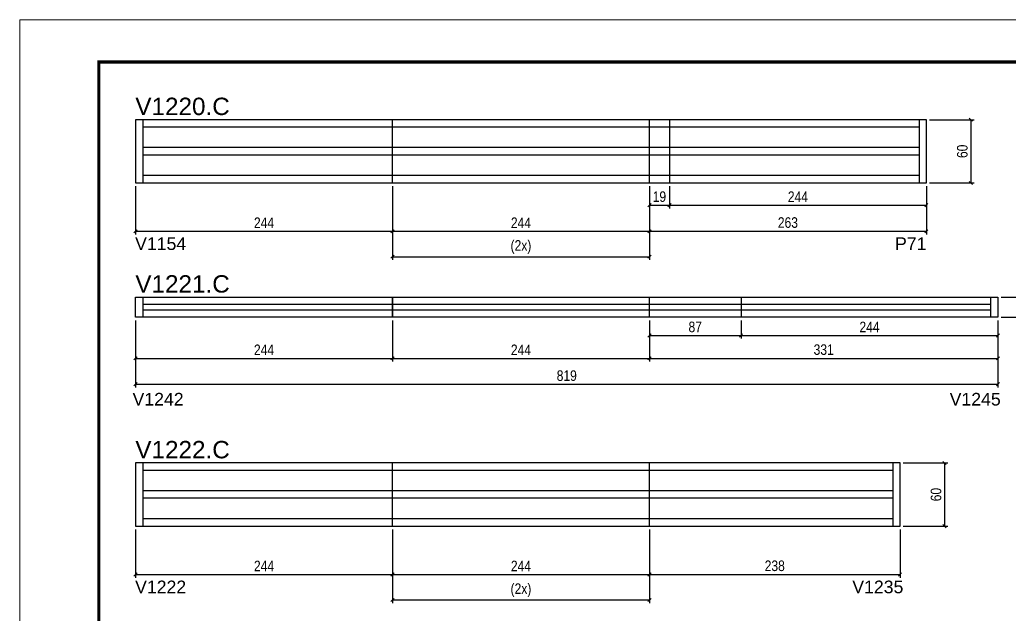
# Model space of a CAD drawing. Extents: x 1959 to 8212, y 239 to 4735.
# Drawn here: x 5142 to 6082, y 3022 to 3587 of the extents above; entities that cross this region are included whole.
import ezdxf

# ---------------------------------------------------------------- set-up
doc = ezdxf.new("R2010")
doc.units = 0
doc.linetypes.add('DASHED', pattern=[0.75, 0.5, -0.25])
for name, color, linetype in [('5', 5, 'Continuous'), ('COTA', 241, 'Continuous'), ('NOMENCLATURA', 7, 'Continuous'), ('Painéis', 200, 'Continuous'), ('SARR_2.2x7', 40, 'Continuous')]:
    doc.layers.add(name, color=color, linetype=linetype)
doc.layers.add('Folhas', color=255, linetype='Continuous', lineweight=9)
doc.layers.add('SARRAFO DE PRESSAO', color=251, linetype='DASHED', lineweight=9)
doc.styles.add('COTA TECNICA', font='techl___.ttf', dxfattribs={"height": 10})
doc.styles.add('COTA TECNICA-50', font='techl___.ttf', dxfattribs={"height": 10})
doc.styles.get("Standard").update_dxf_attribs({"font": 'arial.ttf'})
doc.dimstyles.new('COTA PAINEL-50', dxfattribs={"dimtxt": 10, "dimasz": 3, "dimexe": 3, "dimexo": 3, "dimgap": 3, "dimtad": 1, "dimdec": 1, "dimzin": 12, "dimdsep": 46, "dimtxsty": 'COTA TECNICA-50', "dimblk1": 'OBLIQUE', "dimblk2": 'OBLIQUE', "dimsah": 1, "dimcen": 0.9, "dimclrd": 4, "dimclre": 4, "dimclrt": 240, "dimadec": 1, "dimazin": 3, "dimtfac": 1, "dimtdec": 1, "dimtmove": 0, "dimatfit": 3, "dimfxl": 1, "dimtolj": 1, "dimtzin": 12, "dimarcsym": 0})
doc.dimstyles.new('PAINEL', dxfattribs={"dimtxt": 10, "dimasz": 3, "dimexe": 3, "dimexo": 3, "dimgap": 3, "dimtad": 1, "dimdec": 1, "dimzin": 12, "dimdsep": 46, "dimtxsty": 'COTA TECNICA', "dimblk1": 'OBLIQUE', "dimblk2": 'OBLIQUE', "dimsah": 1, "dimcen": 0.9, "dimclrd": 4, "dimclre": 4, "dimclrt": 240, "dimadec": 1, "dimazin": 3, "dimtfac": 1, "dimtdec": 1, "dimtmove": 0, "dimatfit": 3, "dimfxl": 1, "dimtolj": 1, "dimtzin": 12, "dimarcsym": 0})

# ---------------------------------------------------------------- blocks, each defined once
blk = doc.blocks.new('9999999999')
at = {"layer": 'Folhas'}
blk.add_lwpolyline([(98138.98, 34190.21), (99623.98, 34190.21), (99623.98, 35240.21), (98138.98, 35240.21)], close=True, dxfattribs=at)
at = {"layer": 'Folhas', "color": 30, "const_width": 3}
blk.add_lwpolyline([(98213.98, 34230.21), (99583.98, 34230.21), (99583.98, 35200.21), (98213.98, 35200.21)], close=True, dxfattribs=at)
blk = doc.blocks.new('_Oblique')
at = {"color": 0, "linetype": 'ByBlock', "lineweight": -2}
blk.add_line((-0.5, -0.5), (0.5, 0.5), dxfattribs=at)
blk = doc.blocks.new('*D387')
at = {"layer": 'COTA', "color": 4, "linetype": 'ByBlock', "lineweight": -2, "transparency": 16777216}
for p, q in [((5252.19, 3301.26), (5252.19, 3262.29)), ((5496.19, 3301.26), (5496.19, 3262.29)), ((5252.19, 3265.29), (5496.19, 3265.29))]:
    blk.add_line(p, q, dxfattribs=at)
at = {"layer": 'Defpoints', "color": 0, "linetype": 'ByBlock', "transparency": 16777216}
for p in [(5252.19, 3304.26), (5496.19, 3304.26), (5496.19, 3265.29)]:
    blk.add_point(p, dxfattribs=at)
at = {"layer": 'COTA', "color": 4, "linetype": 'ByBlock', "lineweight": -2, "transparency": 16777216, "xscale": 3, "yscale": 3, "zscale": 3, "rotation": 180}
blk.add_blockref('_Oblique', (5252.19, 3265.29), dxfattribs=at)
at = {"layer": 'COTA', "color": 4, "linetype": 'ByBlock', "lineweight": -2, "transparency": 16777216, "xscale": 3, "yscale": 3, "zscale": 3}
blk.add_blockref('_Oblique', (5496.19, 3265.29), dxfattribs=at)
at = {"layer": 'COTA', "color": 240, "linetype": 'ByBlock', "transparency": 16777216, "insert": (5374.19, 3273.36), "char_height": 10, "attachment_point": 5, "style": 'COTA TECNICA-50'}
blk.add_mtext('\\A1;244', dxfattribs=at)
blk = doc.blocks.new('*D388')
at = {"layer": 'COTA', "color": 4, "linetype": 'ByBlock', "lineweight": -2, "transparency": 16777216}
for p, q in [((5496.19, 3301.26), (5496.19, 3262.29)), ((5740.19, 3301.26), (5740.19, 3262.29)), ((5496.19, 3265.29), (5740.19, 3265.29))]:
    blk.add_line(p, q, dxfattribs=at)
at = {"layer": 'Defpoints', "color": 0, "linetype": 'ByBlock', "transparency": 16777216}
for p in [(5496.19, 3304.26), (5740.19, 3304.26), (5740.19, 3265.29)]:
    blk.add_point(p, dxfattribs=at)
at = {"layer": 'COTA', "color": 4, "linetype": 'ByBlock', "lineweight": -2, "transparency": 16777216, "xscale": 3, "yscale": 3, "zscale": 3, "rotation": 180}
blk.add_blockref('_Oblique', (5496.19, 3265.29), dxfattribs=at)
at = {"layer": 'COTA', "color": 4, "linetype": 'ByBlock', "lineweight": -2, "transparency": 16777216, "xscale": 3, "yscale": 3, "zscale": 3}
blk.add_blockref('_Oblique', (5740.19, 3265.29), dxfattribs=at)
at = {"layer": 'COTA', "color": 240, "linetype": 'ByBlock', "transparency": 16777216, "insert": (5618.19, 3273.36), "char_height": 10, "attachment_point": 5, "style": 'COTA TECNICA-50'}
blk.add_mtext('\\A1;244', dxfattribs=at)
blk = doc.blocks.new('*D389')
at = {"layer": 'COTA', "color": 4, "lineweight": -2, "transparency": 16777216}
for p, q in [((5252.19, 3301.26), (5252.19, 3237.71)), ((6071.19, 3301.26), (6071.19, 3237.71)), ((5252.19, 3240.71), (6071.19, 3240.71))]:
    blk.add_line(p, q, dxfattribs=at)
at = {"layer": 'Defpoints', "color": 0, "transparency": 16777216}
for p in [(5252.19, 3304.26), (6071.19, 3304.26), (6071.19, 3240.71)]:
    blk.add_point(p, dxfattribs=at)
at = {"layer": 'COTA', "color": 4, "lineweight": -2, "transparency": 16777216, "xscale": 3, "yscale": 3, "zscale": 3, "rotation": 180}
blk.add_blockref('_Oblique', (5252.19, 3240.71), dxfattribs=at)
at = {"layer": 'COTA', "color": 4, "lineweight": -2, "transparency": 16777216, "xscale": 3, "yscale": 3, "zscale": 3}
blk.add_blockref('_Oblique', (6071.19, 3240.71), dxfattribs=at)
at = {"layer": 'COTA', "color": 240, "transparency": 16777216, "insert": (5661.69, 3248.81), "char_height": 10, "attachment_point": 5, "style": 'COTA TECNICA'}
blk.add_mtext('\\A1;819', dxfattribs=at)
blk = doc.blocks.new('*D390')
at = {"layer": 'COTA', "color": 4, "lineweight": -2, "transparency": 16777216}
for p, q in [((5740.19, 3301.26), (5740.19, 3262.29)), ((6071.19, 3301.26), (6071.19, 3262.29)), ((5740.19, 3265.29), (6071.19, 3265.29))]:
    blk.add_line(p, q, dxfattribs=at)
at = {"layer": 'Defpoints', "color": 0, "transparency": 16777216}
for p in [(5740.19, 3304.26), (6071.19, 3304.26), (6071.19, 3265.29)]:
    blk.add_point(p, dxfattribs=at)
at = {"layer": 'COTA', "color": 4, "lineweight": -2, "transparency": 16777216, "xscale": 3, "yscale": 3, "zscale": 3, "rotation": 180}
blk.add_blockref('_Oblique', (5740.19, 3265.29), dxfattribs=at)
at = {"layer": 'COTA', "color": 4, "lineweight": -2, "transparency": 16777216, "xscale": 3, "yscale": 3, "zscale": 3}
blk.add_blockref('_Oblique', (6071.19, 3265.29), dxfattribs=at)
at = {"layer": 'COTA', "color": 240, "transparency": 16777216, "insert": (5905.69, 3273.51), "char_height": 10, "attachment_point": 5, "style": 'COTA TECNICA'}
blk.add_mtext('\\A1;331', dxfattribs=at)
blk = doc.blocks.new('*D386')
at = {"layer": 'COTA', "color": 4, "lineweight": -2, "transparency": 16777216}
for p, q in [((6074.19, 3323.26), (6112.68, 3323.26)), ((6109.68, 3323.26), (6109.68, 3304.26)), ((6074.19, 3304.26), (6112.68, 3304.26))]:
    blk.add_line(p, q, dxfattribs=at)
at = {"layer": 'Defpoints', "color": 0, "transparency": 16777216}
for p in [(6071.19, 3323.26), (6071.19, 3304.26), (6109.68, 3304.26)]:
    blk.add_point(p, dxfattribs=at)
at = {"layer": 'COTA', "color": 4, "lineweight": -2, "transparency": 16777216, "xscale": 3, "yscale": 3, "zscale": 3}
for p, rotation in [((6109.68, 3323.26), 90), ((6109.68, 3304.26), 270)]:
    blk.add_blockref('_Oblique', p, dxfattribs=dict(at, rotation=rotation))
at = {"layer": 'COTA', "color": 240, "transparency": 16777216, "insert": (6101.6, 3313.76), "char_height": 10, "attachment_point": 5, "rotation": 90, "style": 'COTA TECNICA'}
blk.add_mtext('\\A1;19', dxfattribs=at)
blk = doc.blocks.new('*D391')
at = {"layer": 'COTA', "color": 4, "lineweight": -2, "transparency": 16777216}
for p, q in [((5740.19, 3301.26), (5740.19, 3283.97)), ((5827.19, 3301.26), (5827.19, 3283.97)), ((5740.19, 3286.97), (5827.19, 3286.97))]:
    blk.add_line(p, q, dxfattribs=at)
at = {"layer": 'Defpoints', "color": 0, "transparency": 16777216}
for p in [(5740.19, 3304.26), (5827.19, 3304.26), (5827.19, 3286.97)]:
    blk.add_point(p, dxfattribs=at)
at = {"layer": 'COTA', "color": 4, "lineweight": -2, "transparency": 16777216, "xscale": 3, "yscale": 3, "zscale": 3, "rotation": 180}
blk.add_blockref('_Oblique', (5740.19, 3286.97), dxfattribs=at)
at = {"layer": 'COTA', "color": 4, "lineweight": -2, "transparency": 16777216, "xscale": 3, "yscale": 3, "zscale": 3}
blk.add_blockref('_Oblique', (5827.19, 3286.97), dxfattribs=at)
at = {"layer": 'COTA', "color": 240, "transparency": 16777216, "insert": (5783.69, 3295.06), "char_height": 10, "attachment_point": 5, "style": 'COTA TECNICA'}
blk.add_mtext('\\A1;87', dxfattribs=at)
blk = doc.blocks.new('*D392')
at = {"layer": 'COTA', "color": 4, "lineweight": -2, "transparency": 16777216}
for p, q in [((5827.19, 3301.26), (5827.19, 3283.97)), ((6071.19, 3301.26), (6071.19, 3283.97)), ((5827.19, 3286.97), (6071.19, 3286.97))]:
    blk.add_line(p, q, dxfattribs=at)
at = {"layer": 'Defpoints', "color": 0, "transparency": 16777216}
for p in [(5827.19, 3304.26), (6071.19, 3304.26), (6071.19, 3286.97)]:
    blk.add_point(p, dxfattribs=at)
at = {"layer": 'COTA', "color": 4, "lineweight": -2, "transparency": 16777216, "xscale": 3, "yscale": 3, "zscale": 3, "rotation": 180}
blk.add_blockref('_Oblique', (5827.19, 3286.97), dxfattribs=at)
at = {"layer": 'COTA', "color": 4, "lineweight": -2, "transparency": 16777216, "xscale": 3, "yscale": 3, "zscale": 3}
blk.add_blockref('_Oblique', (6071.19, 3286.97), dxfattribs=at)
at = {"layer": 'COTA', "color": 240, "transparency": 16777216, "insert": (5949.19, 3295.04), "char_height": 10, "attachment_point": 5, "style": 'COTA TECNICA'}
blk.add_mtext('\\A1;244', dxfattribs=at)
blk = doc.blocks.new('*D393')
at = {"layer": 'COTA', "color": 4, "lineweight": -2, "transparency": 16777216}
for p, q in [((5252.19, 3428.78), (5252.19, 3382.89)), ((5496.19, 3428.78), (5496.19, 3382.89)), ((5252.19, 3385.89), (5496.19, 3385.89))]:
    blk.add_line(p, q, dxfattribs=at)
at = {"layer": 'Defpoints', "color": 0, "transparency": 16777216}
for p in [(5252.19, 3431.78), (5496.19, 3431.78), (5496.19, 3385.89)]:
    blk.add_point(p, dxfattribs=at)
at = {"layer": 'COTA', "color": 4, "lineweight": -2, "transparency": 16777216, "xscale": 3, "yscale": 3, "zscale": 3, "rotation": 180}
blk.add_blockref('_Oblique', (5252.19, 3385.89), dxfattribs=at)
at = {"layer": 'COTA', "color": 4, "lineweight": -2, "transparency": 16777216, "xscale": 3, "yscale": 3, "zscale": 3}
blk.add_blockref('_Oblique', (5496.19, 3385.89), dxfattribs=at)
at = {"layer": 'COTA', "color": 240, "transparency": 16777216, "insert": (5374.19, 3393.97), "char_height": 10, "attachment_point": 5, "style": 'COTA TECNICA'}
blk.add_mtext('\\A1;244', dxfattribs=at)
blk = doc.blocks.new('*D394')
at = {"layer": 'COTA', "color": 4, "lineweight": -2, "transparency": 16777216}
for p, q in [((5496.19, 3428.78), (5496.19, 3382.89)), ((5740.19, 3428.78), (5740.19, 3382.89)), ((5496.19, 3385.89), (5740.19, 3385.89))]:
    blk.add_line(p, q, dxfattribs=at)
at = {"layer": 'Defpoints', "color": 0, "transparency": 16777216}
for p in [(5496.19, 3431.78), (5740.19, 3431.78), (5740.19, 3385.89)]:
    blk.add_point(p, dxfattribs=at)
at = {"layer": 'COTA', "color": 4, "lineweight": -2, "transparency": 16777216, "xscale": 3, "yscale": 3, "zscale": 3, "rotation": 180}
blk.add_blockref('_Oblique', (5496.19, 3385.89), dxfattribs=at)
at = {"layer": 'COTA', "color": 4, "lineweight": -2, "transparency": 16777216, "xscale": 3, "yscale": 3, "zscale": 3}
blk.add_blockref('_Oblique', (5740.19, 3385.89), dxfattribs=at)
at = {"layer": 'COTA', "color": 240, "transparency": 16777216, "insert": (5618.19, 3393.97), "char_height": 10, "attachment_point": 5, "style": 'COTA TECNICA'}
blk.add_mtext('\\A1;244', dxfattribs=at)
blk = doc.blocks.new('*D395')
at = {"layer": 'COTA', "color": 4, "lineweight": -2, "transparency": 16777216}
for p, q in [((5740.19, 3428.78), (5740.19, 3382.89)), ((6003.19, 3428.78), (6003.19, 3382.89)), ((5740.19, 3385.89), (6003.19, 3385.89))]:
    blk.add_line(p, q, dxfattribs=at)
at = {"layer": 'Defpoints', "color": 0, "transparency": 16777216}
for p in [(5740.19, 3431.78), (6003.19, 3431.78), (6003.19, 3385.89)]:
    blk.add_point(p, dxfattribs=at)
at = {"layer": 'COTA', "color": 4, "lineweight": -2, "transparency": 16777216, "xscale": 3, "yscale": 3, "zscale": 3, "rotation": 180}
blk.add_blockref('_Oblique', (5740.19, 3385.89), dxfattribs=at)
at = {"layer": 'COTA', "color": 4, "lineweight": -2, "transparency": 16777216, "xscale": 3, "yscale": 3, "zscale": 3}
blk.add_blockref('_Oblique', (6003.19, 3385.89), dxfattribs=at)
at = {"layer": 'COTA', "color": 240, "transparency": 16777216, "insert": (5871.69, 3394.11), "char_height": 10, "attachment_point": 5, "style": 'COTA TECNICA'}
blk.add_mtext('\\A1;263', dxfattribs=at)
blk = doc.blocks.new('*D396')
at = {"layer": 'COTA', "color": 4, "lineweight": -2, "transparency": 16777216}
for p, q in [((6006.19, 3491.78), (6048.46, 3491.78)), ((6045.46, 3491.78), (6045.46, 3431.78)), ((6006.19, 3431.78), (6048.46, 3431.78))]:
    blk.add_line(p, q, dxfattribs=at)
at = {"layer": 'Defpoints', "color": 0, "transparency": 16777216}
for p in [(6003.19, 3491.78), (6003.19, 3431.78), (6045.46, 3431.78)]:
    blk.add_point(p, dxfattribs=at)
at = {"layer": 'COTA', "color": 4, "lineweight": -2, "transparency": 16777216, "xscale": 3, "yscale": 3, "zscale": 3}
for p, rotation in [((6045.46, 3491.78), 90), ((6045.46, 3431.78), 270)]:
    blk.add_blockref('_Oblique', p, dxfattribs=dict(at, rotation=rotation))
at = {"layer": 'COTA', "color": 240, "transparency": 16777216, "insert": (6037.36, 3461.78), "char_height": 10, "attachment_point": 5, "rotation": 90, "style": 'COTA TECNICA'}
blk.add_mtext('\\A1;60', dxfattribs=at)
blk = doc.blocks.new('*D397')
at = {"layer": 'COTA', "color": 4, "lineweight": -2, "transparency": 16777216}
for p, q in [((5496.19, 3428.78), (5496.19, 3358.74)), ((5740.19, 3428.78), (5740.19, 3358.74)), ((5496.19, 3361.74), (5740.19, 3361.74))]:
    blk.add_line(p, q, dxfattribs=at)
at = {"layer": 'Defpoints', "color": 0, "transparency": 16777216}
for p in [(5496.19, 3431.78), (5740.19, 3431.78), (5740.19, 3361.74)]:
    blk.add_point(p, dxfattribs=at)
at = {"layer": 'COTA', "color": 4, "lineweight": -2, "transparency": 16777216, "xscale": 3, "yscale": 3, "zscale": 3, "rotation": 180}
blk.add_blockref('_Oblique', (5496.19, 3361.74), dxfattribs=at)
at = {"layer": 'COTA', "color": 4, "lineweight": -2, "transparency": 16777216, "xscale": 3, "yscale": 3, "zscale": 3}
blk.add_blockref('_Oblique', (5740.19, 3361.74), dxfattribs=at)
at = {"layer": 'COTA', "color": 240, "transparency": 16777216, "insert": (5618.19, 3370.96), "char_height": 10, "attachment_point": 5, "style": 'COTA TECNICA'}
blk.add_mtext('\\A1;(2x)', dxfattribs=at)
blk = doc.blocks.new('*D398')
at = {"layer": 'COTA', "color": 4, "lineweight": -2, "transparency": 16777216}
for p, q in [((5740.19, 3428.78), (5740.19, 3407.63)), ((5759.19, 3428.78), (5759.19, 3407.63)), ((5740.19, 3410.63), (5759.19, 3410.63))]:
    blk.add_line(p, q, dxfattribs=at)
at = {"layer": 'Defpoints', "color": 0, "transparency": 16777216}
for p in [(5740.19, 3431.78), (5759.19, 3431.78), (5759.19, 3410.63)]:
    blk.add_point(p, dxfattribs=at)
at = {"layer": 'COTA', "color": 4, "lineweight": -2, "transparency": 16777216, "xscale": 3, "yscale": 3, "zscale": 3, "rotation": 180}
blk.add_blockref('_Oblique', (5740.19, 3410.63), dxfattribs=at)
at = {"layer": 'COTA', "color": 4, "lineweight": -2, "transparency": 16777216, "xscale": 3, "yscale": 3, "zscale": 3}
blk.add_blockref('_Oblique', (5759.19, 3410.63), dxfattribs=at)
at = {"layer": 'COTA', "color": 240, "transparency": 16777216, "insert": (5749.69, 3418.72), "char_height": 10, "attachment_point": 5, "style": 'COTA TECNICA'}
blk.add_mtext('\\A1;19', dxfattribs=at)
blk = doc.blocks.new('*D399')
at = {"layer": 'COTA', "color": 4, "lineweight": -2, "transparency": 16777216}
for p, q in [((5759.19, 3428.78), (5759.19, 3407.63)), ((6003.19, 3428.78), (6003.19, 3407.63)), ((5759.19, 3410.63), (6003.19, 3410.63))]:
    blk.add_line(p, q, dxfattribs=at)
at = {"layer": 'Defpoints', "color": 0, "transparency": 16777216}
for p in [(5759.19, 3431.78), (6003.19, 3431.78), (6003.19, 3410.63)]:
    blk.add_point(p, dxfattribs=at)
at = {"layer": 'COTA', "color": 4, "lineweight": -2, "transparency": 16777216, "xscale": 3, "yscale": 3, "zscale": 3, "rotation": 180}
blk.add_blockref('_Oblique', (5759.19, 3410.63), dxfattribs=at)
at = {"layer": 'COTA', "color": 4, "lineweight": -2, "transparency": 16777216, "xscale": 3, "yscale": 3, "zscale": 3}
blk.add_blockref('_Oblique', (6003.19, 3410.63), dxfattribs=at)
at = {"layer": 'COTA', "color": 240, "transparency": 16777216, "insert": (5881.19, 3418.71), "char_height": 10, "attachment_point": 5, "style": 'COTA TECNICA'}
blk.add_mtext('\\A1;244', dxfattribs=at)
blk = doc.blocks.new('*D444')
at = {"layer": 'COTA', "color": 4, "lineweight": -2, "transparency": 16777216}
for p, q in [((5252.19, 3102.96), (5252.19, 3057.07)), ((5496.19, 3102.96), (5496.19, 3057.07)), ((5252.19, 3060.07), (5496.19, 3060.07))]:
    blk.add_line(p, q, dxfattribs=at)
at = {"layer": 'Defpoints', "color": 0, "transparency": 16777216}
for p in [(5252.19, 3105.96), (5496.19, 3105.96), (5496.19, 3060.07)]:
    blk.add_point(p, dxfattribs=at)
at = {"layer": 'COTA', "color": 4, "lineweight": -2, "transparency": 16777216, "xscale": 3, "yscale": 3, "zscale": 3, "rotation": 180}
blk.add_blockref('_Oblique', (5252.19, 3060.07), dxfattribs=at)
at = {"layer": 'COTA', "color": 4, "lineweight": -2, "transparency": 16777216, "xscale": 3, "yscale": 3, "zscale": 3}
blk.add_blockref('_Oblique', (5496.19, 3060.07), dxfattribs=at)
at = {"layer": 'COTA', "color": 240, "transparency": 16777216, "insert": (5374.19, 3068.15), "char_height": 10, "attachment_point": 5, "style": 'COTA TECNICA'}
blk.add_mtext('\\A1;244', dxfattribs=at)
blk = doc.blocks.new('*D445')
at = {"layer": 'COTA', "color": 4, "lineweight": -2, "transparency": 16777216}
for p, q in [((5496.19, 3102.96), (5496.19, 3057.07)), ((5740.19, 3102.96), (5740.19, 3057.07)), ((5496.19, 3060.07), (5740.19, 3060.07))]:
    blk.add_line(p, q, dxfattribs=at)
at = {"layer": 'Defpoints', "color": 0, "transparency": 16777216}
for p in [(5496.19, 3105.96), (5740.19, 3105.96), (5740.19, 3060.07)]:
    blk.add_point(p, dxfattribs=at)
at = {"layer": 'COTA', "color": 4, "lineweight": -2, "transparency": 16777216, "xscale": 3, "yscale": 3, "zscale": 3, "rotation": 180}
blk.add_blockref('_Oblique', (5496.19, 3060.07), dxfattribs=at)
at = {"layer": 'COTA', "color": 4, "lineweight": -2, "transparency": 16777216, "xscale": 3, "yscale": 3, "zscale": 3}
blk.add_blockref('_Oblique', (5740.19, 3060.07), dxfattribs=at)
at = {"layer": 'COTA', "color": 240, "transparency": 16777216, "insert": (5618.19, 3068.15), "char_height": 10, "attachment_point": 5, "style": 'COTA TECNICA'}
blk.add_mtext('\\A1;244', dxfattribs=at)
blk = doc.blocks.new('*D446')
at = {"layer": 'COTA', "color": 4, "lineweight": -2, "transparency": 16777216}
for p, q in [((5740.19, 3102.96), (5740.19, 3057.07)), ((5978.19, 3102.96), (5978.19, 3057.07)), ((5740.19, 3060.07), (5978.19, 3060.07))]:
    blk.add_line(p, q, dxfattribs=at)
at = {"layer": 'Defpoints', "color": 0, "transparency": 16777216}
for p in [(5740.19, 3105.96), (5978.19, 3105.96), (5978.19, 3060.07)]:
    blk.add_point(p, dxfattribs=at)
at = {"layer": 'COTA', "color": 4, "lineweight": -2, "transparency": 16777216, "xscale": 3, "yscale": 3, "zscale": 3, "rotation": 180}
blk.add_blockref('_Oblique', (5740.19, 3060.07), dxfattribs=at)
at = {"layer": 'COTA', "color": 4, "lineweight": -2, "transparency": 16777216, "xscale": 3, "yscale": 3, "zscale": 3}
blk.add_blockref('_Oblique', (5978.19, 3060.07), dxfattribs=at)
at = {"layer": 'COTA', "color": 240, "transparency": 16777216, "insert": (5859.19, 3068.31), "char_height": 10, "attachment_point": 5, "style": 'COTA TECNICA'}
blk.add_mtext('\\A1;238', dxfattribs=at)
blk = doc.blocks.new('*D447')
at = {"layer": 'COTA', "color": 4, "lineweight": -2, "transparency": 16777216}
for p, q in [((5981.19, 3165.96), (6023.46, 3165.96)), ((6020.46, 3165.96), (6020.46, 3105.96)), ((5981.19, 3105.96), (6023.46, 3105.96))]:
    blk.add_line(p, q, dxfattribs=at)
at = {"layer": 'Defpoints', "color": 0, "transparency": 16777216}
for p in [(5978.19, 3165.96), (5978.19, 3105.96), (6020.46, 3105.96)]:
    blk.add_point(p, dxfattribs=at)
at = {"layer": 'COTA', "color": 4, "lineweight": -2, "transparency": 16777216, "xscale": 3, "yscale": 3, "zscale": 3}
for p, rotation in [((6020.46, 3165.96), 90), ((6020.46, 3105.96), 270)]:
    blk.add_blockref('_Oblique', p, dxfattribs=dict(at, rotation=rotation))
at = {"layer": 'COTA', "color": 240, "transparency": 16777216, "insert": (6012.36, 3135.96), "char_height": 10, "attachment_point": 5, "rotation": 90, "style": 'COTA TECNICA'}
blk.add_mtext('\\A1;60', dxfattribs=at)
blk = doc.blocks.new('*D448')
at = {"layer": 'COTA', "color": 4, "lineweight": -2, "transparency": 16777216}
for p, q in [((5496.19, 3102.96), (5496.19, 3032.92)), ((5740.19, 3102.96), (5740.19, 3032.92)), ((5496.19, 3035.92), (5740.19, 3035.92))]:
    blk.add_line(p, q, dxfattribs=at)
at = {"layer": 'Defpoints', "color": 0, "transparency": 16777216}
for p in [(5496.19, 3105.96), (5740.19, 3105.96), (5740.19, 3035.92)]:
    blk.add_point(p, dxfattribs=at)
at = {"layer": 'COTA', "color": 4, "lineweight": -2, "transparency": 16777216, "xscale": 3, "yscale": 3, "zscale": 3, "rotation": 180}
blk.add_blockref('_Oblique', (5496.19, 3035.92), dxfattribs=at)
at = {"layer": 'COTA', "color": 4, "lineweight": -2, "transparency": 16777216, "xscale": 3, "yscale": 3, "zscale": 3}
blk.add_blockref('_Oblique', (5740.19, 3035.92), dxfattribs=at)
at = {"layer": 'COTA', "color": 240, "transparency": 16777216, "insert": (5618.19, 3045.14), "char_height": 10, "attachment_point": 5, "style": 'COTA TECNICA'}
blk.add_mtext('\\A1;(2x)', dxfattribs=at)

msp = doc.modelspace()

# ---------------------------------------------------------------- linework, layer by layer
at = {"layer": 'Painéis'}
for p, q in [((5496.19, 3431.78), (5496.19, 3491.78)), ((5740.19, 3431.78), (5740.19, 3491.78)), ((5759.19, 3491.78), (5759.19, 3431.78)), ((5496.19, 3323.26), (6071.19, 3323.26)), ((5496.19, 3304.26), (5496.19, 3323.26)), ((5740.19, 3304.26), (5740.19, 3323.26)), ((5827.19, 3323.26), (5827.19, 3304.26)), ((6071.19, 3323.26), (6071.19, 3304.26)), ((6071.19, 3304.26), (5496.19, 3304.26)), ((5496.19, 3105.96), (5496.19, 3165.96)), ((5740.19, 3105.96), (5740.19, 3165.96))]:
    msp.add_line(p, q, dxfattribs=at)
for points in [[(5252.19, 3431.78), (6003.19, 3431.78), (6003.19, 3491.78), (5252.19, 3491.78)], [(5496.19, 3304.26), (5252.19, 3304.26), (5252.19, 3323.26), (5496.19, 3323.26)], [(5252.19, 3105.96), (5978.19, 3105.96), (5978.19, 3165.96), (5252.19, 3165.96)]]:
    msp.add_lwpolyline(points, close=True, dxfattribs=at)
at = {"layer": 'SARR_2.2x7', "linetype": 'Continuous'}
for p, q in [((5259.19, 3491.78), (5259.19, 3431.78)), ((5996.19, 3491.78), (5996.19, 3431.78)), ((5496.19, 3484.78), (5259.19, 3484.78)), ((5740.19, 3484.78), (5496.19, 3484.78)), ((5996.19, 3484.78), (5740.19, 3484.78)), ((5496.19, 3465.29), (5259.19, 3465.29)), ((5496.19, 3458.29), (5259.19, 3458.29)), ((5740.19, 3465.29), (5496.19, 3465.29)), ((5740.19, 3458.29), (5496.19, 3458.29)), ((5996.19, 3465.29), (5740.19, 3465.29)), ((5996.19, 3458.29), (5740.19, 3458.29)), ((5496.19, 3438.78), (5259.19, 3438.78)), ((5740.19, 3438.78), (5496.19, 3438.78)), ((5996.19, 3438.78), (5740.19, 3438.78)), ((5259.19, 3323.26), (5259.19, 3304.26)), ((6064.19, 3323.26), (6064.19, 3304.26)), ((5496.19, 3316.26), (5259.19, 3316.26)), ((5259.19, 3311.26), (5496.19, 3311.26)), ((5740.19, 3316.26), (5496.19, 3316.26)), ((5496.19, 3311.26), (5740.19, 3311.26)), ((6064.19, 3316.26), (5740.19, 3316.26)), ((5740.19, 3311.26), (6064.19, 3311.26)), ((5259.19, 3165.96), (5259.19, 3105.96)), ((5496.19, 3158.96), (5259.19, 3158.96)), ((5740.19, 3158.96), (5496.19, 3158.96)), ((5971.19, 3158.96), (5740.19, 3158.96)), ((5971.19, 3165.96), (5971.19, 3105.96)), ((5496.19, 3139.47), (5259.19, 3139.47)), ((5740.19, 3139.47), (5496.19, 3139.47)), ((5971.19, 3139.47), (5740.19, 3139.47)), ((5496.19, 3132.47), (5259.19, 3132.47)), ((5740.19, 3132.47), (5496.19, 3132.47)), ((5971.19, 3132.47), (5740.19, 3132.47)), ((5496.19, 3112.96), (5259.19, 3112.96)), ((5740.19, 3112.96), (5496.19, 3112.96)), ((5971.19, 3112.96), (5740.19, 3112.96))]:
    msp.add_line(p, q, dxfattribs=at)

# ---------------------------------------------------------------- block references
at = {"layer": 'SARRAFO DE PRESSAO', "color": 6, "linetype": 'ByBlock'}
msp.add_blockref('9999999999', (-92996.71, -31653.56), dxfattribs=at)

# ---------------------------------------------------------------- texts
at = {"layer": '5', "linetype": 'Continuous'}
for s, rotation, p in [('V1154', 0.00004, (5251.78, 3368.14)), ('P71', 0.00004, (5973.43, 3368.14)), ('V1242', 359.99996, (5249.37, 3220.51)), ('V1245', 359.99996, (6025.3, 3220.51)), ('V1222', 0.00004, (5251.78, 3042.32)), ('V1235', 0.00004, (5932.85, 3042.32))]:
    msp.add_text(s, height=12, rotation=rotation, dxfattribs=at).set_placement(p)
at = {"layer": 'NOMENCLATURA', "linetype": 'Continuous'}
for s, p in [('V1220.C', (5251.99, 3496.22)), ('V1221.C', (5251.99, 3327.7)), ('V1222.C', (5251.99, 3170.39))]:
    msp.add_text(s, height=16.5, dxfattribs=at).set_placement(p)

# ---------------------------------------------------------------- dimensions: what is measured, and where the dimension line sits
at = {"layer": 'COTA'}
for base, p1, p2, picture, middle in [((6045.46, 3431.78), (6003.19, 3491.78), (6003.19, 3431.78), '*D396', (6037.36, 3461.78)), ((6109.68, 3304.26), (6071.19, 3323.26), (6071.19, 3304.26), '*D386', (6101.6, 3313.76)), ((6020.46, 3105.96), (5978.19, 3165.96), (5978.19, 3105.96), '*D447', (6012.36, 3135.96))]:
    dim = msp.add_linear_dim(base=base, p1=p1, p2=p2, angle=90, dimstyle='PAINEL', dxfattribs=at)
    dim.commit()
    dim.dimension.update_dxf_attribs({"geometry": picture, "text_midpoint": middle})
for base, p1, p2, picture, middle in [((5496.19, 3385.89), (5252.19, 3431.78), (5496.19, 3431.78), '*D393', (5374.19, 3393.97)), ((5759.19, 3410.63), (5740.19, 3431.78), (5759.19, 3431.78), '*D398', (5749.69, 3418.72)), ((6071.19, 3240.71), (5252.19, 3304.26), (6071.19, 3304.26), '*D389', (5661.69, 3248.81)), ((6071.19, 3265.29), (5740.19, 3304.26), (6071.19, 3304.26), '*D390', (5905.69, 3273.51)), ((5827.19, 3286.97), (5740.19, 3304.26), (5827.19, 3304.26), '*D391', (5783.69, 3295.06)), ((5496.19, 3060.07), (5252.19, 3105.96), (5496.19, 3105.96), '*D444', (5374.19, 3068.15))]:
    dim = msp.add_linear_dim(base=base, p1=p1, p2=p2, dimstyle='PAINEL', dxfattribs=at)
    dim.commit()
    dim.dimension.update_dxf_attribs({"geometry": picture, "text_midpoint": middle})
for base, p1, p2, picture, middle in [((5740.19, 3385.89), (5496.19, 3431.78), (5740.19, 3431.78), '*D394', (5618.19, 3393.97)), ((6003.19, 3385.89), (5740.19, 3431.78), (6003.19, 3431.78), '*D395', (5871.69, 3394.11)), ((6003.19, 3410.63), (5759.19, 3431.78), (6003.19, 3431.78), '*D399', (5881.19, 3418.71)), ((6071.19, 3286.97), (5827.19, 3304.26), (6071.19, 3304.26), '*D392', (5949.19, 3295.04)), ((5740.19, 3060.07), (5496.19, 3105.96), (5740.19, 3105.96), '*D445', (5618.19, 3068.15)), ((5978.19, 3060.07), (5740.19, 3105.96), (5978.19, 3105.96), '*D446', (5859.19, 3068.31))]:
    dim = msp.add_linear_dim(base=base, p1=p1, p2=p2, dimstyle='PAINEL', override={"dimtmove": 1}, dxfattribs=at)
    dim.commit()
    dim.dimension.update_dxf_attribs({"geometry": picture, "text_midpoint": middle})
for base, p1, p2, picture, middle in [((5740.19, 3361.74), (5496.19, 3431.78), (5740.19, 3431.78), '*D397', (5618.19, 3370.96)), ((5740.19, 3035.92), (5496.19, 3105.96), (5740.19, 3105.96), '*D448', (5618.19, 3045.14))]:
    dim = msp.add_linear_dim(base=base, p1=p1, p2=p2, text='(2x)', dimstyle='PAINEL', dxfattribs=at)
    dim.commit()
    dim.dimension.update_dxf_attribs({"geometry": picture, "text_midpoint": middle})
at = {"layer": 'COTA', "color": 1, "linetype": 'ByBlock'}
for base, p1, p2, picture, middle in [((5496.19, 3265.29), (5252.19, 3304.26), (5496.19, 3304.26), '*D387', (5374.19, 3273.36)), ((5740.19, 3265.29), (5496.19, 3304.26), (5740.19, 3304.26), '*D388', (5618.19, 3273.36))]:
    dim = msp.add_linear_dim(base=base, p1=p1, p2=p2, dimstyle='COTA PAINEL-50', override={"dimarcsym": 1}, dxfattribs=at)
    dim.commit()
    dim.dimension.update_dxf_attribs({"geometry": picture, "text_midpoint": middle})

doc.saveas('drawing.dxf')
